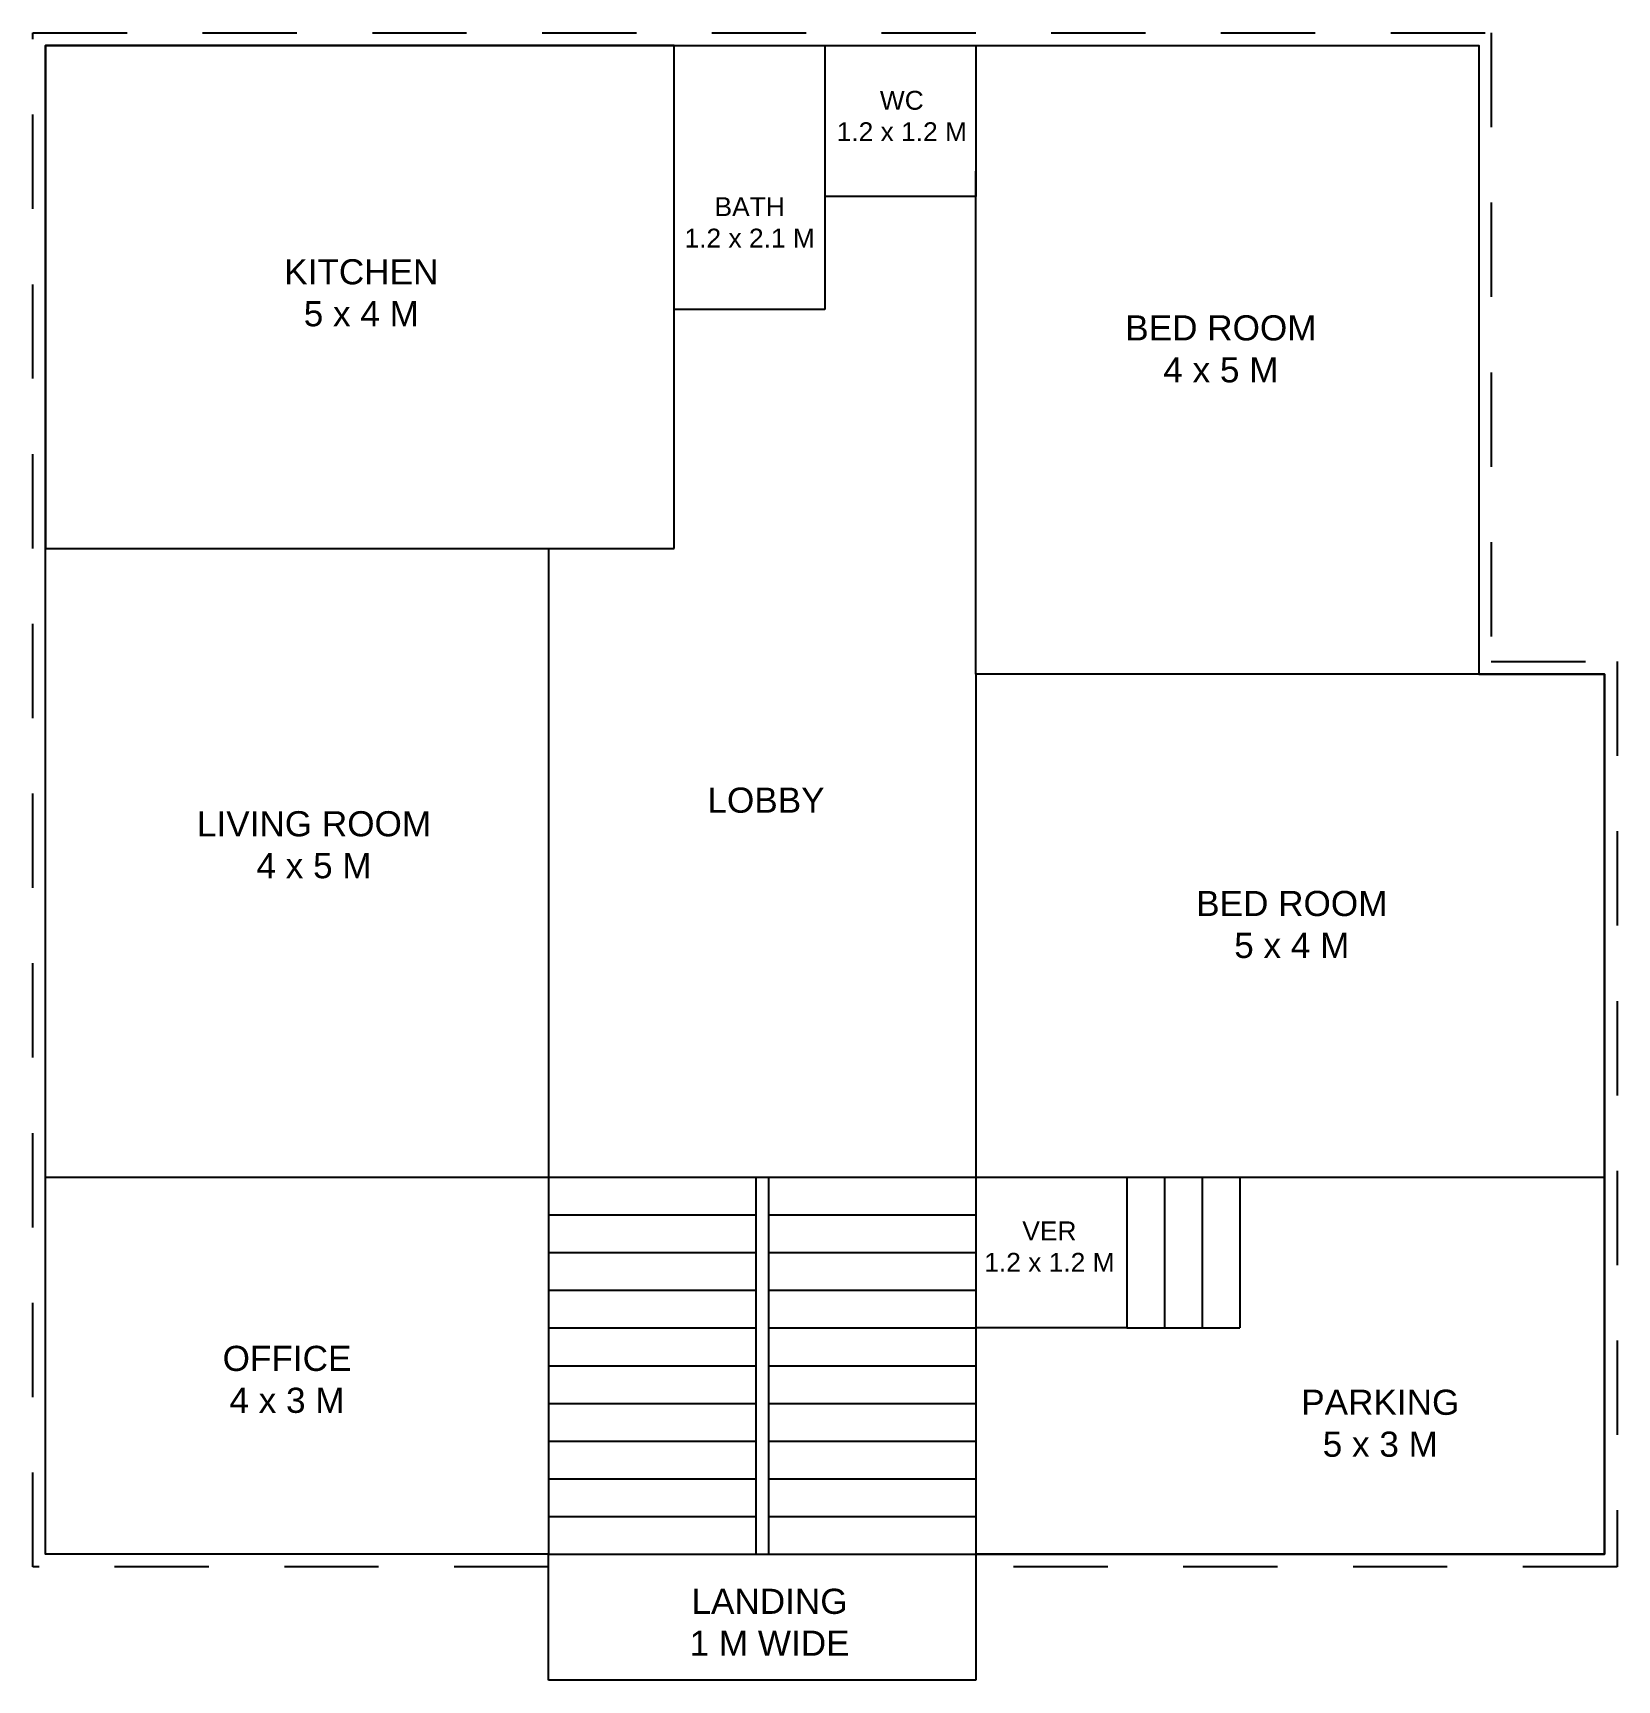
# Model space of a CAD drawing. Header units: metres. Extents: x 31.6 to 44.2, y 11.5 to 24.6.
import ezdxf

# ---------------------------------------------------------------- set-up
doc = ezdxf.new("R2010")
doc.units = ezdxf.units.M
doc.linetypes.add('JIS_02_0.7', pattern=[1.35, 0.75, -0.6])
doc.styles.get("Standard").update_dxf_attribs({"font": 'arial.ttf'})

msp = doc.modelspace()

# ---------------------------------------------------------------- linework, layer by layer
for p, q in [((36.701, 24.536), (31.701, 24.536)), ((31.701, 24.536), (31.701, 20.536)), ((36.701, 20.536), (36.701, 24.536)), ((36.701, 24.536), (37.901, 24.536)), ((37.901, 24.536), (37.901, 22.436)), ((37.901, 24.536), (39.101, 24.536)), ((39.101, 24.536), (39.101, 23.336)), ((39.101, 24.536), (43.101, 24.536)), ((43.101, 24.536), (43.101, 19.536)), ((39.101, 19.536), (39.101, 23.536)), ((39.101, 23.336), (37.901, 23.336)), ((37.901, 22.436), (36.701, 22.436)), ((31.701, 15.536), (31.701, 20.536)), ((31.701, 20.536), (35.701, 20.536)), ((31.701, 20.536), (36.701, 20.536)), ((35.701, 20.536), (35.701, 15.536)), ((43.101, 19.536), (39.101, 19.536)), ((39.101, 19.536), (39.101, 15.536)), ((44.101, 19.536), (39.101, 19.536)), ((44.101, 15.536), (44.101, 19.536)), ((31.701, 12.536), (31.701, 15.536)), ((31.701, 15.536), (35.701, 15.536)), ((35.701, 15.536), (35.701, 12.536)), ((35.701, 15.536), (39.101, 15.536)), ((37.351, 15.536), (37.351, 12.536)), ((37.451, 15.536), (37.451, 12.536)), ((39.101, 15.536), (44.101, 15.536)), ((39.101, 15.536), (39.101, 12.536)), ((39.101, 15.536), (40.301, 15.536)), ((40.301, 15.536), (40.301, 14.336)), ((40.601, 15.536), (40.601, 14.336)), ((40.901, 15.536), (40.901, 14.336)), ((41.201, 15.536), (41.201, 14.336)), ((44.101, 12.536), (44.101, 15.536)), ((35.701, 15.236), (37.351, 15.236)), ((37.451, 15.236), (39.101, 15.236)), ((35.701, 14.936), (37.351, 14.936)), ((35.701, 14.936), (37.351, 14.936)), ((35.701, 14.936), (37.351, 14.936)), ((37.451, 14.936), (39.101, 14.936)), ((37.451, 14.936), (39.101, 14.936)), ((37.451, 14.936), (39.101, 14.936)), ((35.701, 14.636), (37.351, 14.636)), ((37.451, 14.636), (39.101, 14.636)), ((35.701, 14.336), (37.351, 14.336)), ((37.451, 14.336), (39.101, 14.336)), ((40.301, 14.336), (39.101, 14.336)), ((40.301, 14.336), (41.201, 14.336)), ((35.701, 14.036), (37.351, 14.036)), ((35.701, 14.036), (37.351, 14.036)), ((37.451, 14.036), (39.101, 14.036)), ((37.451, 14.036), (39.101, 14.036)), ((35.701, 13.736), (37.351, 13.736)), ((35.701, 13.736), (37.351, 13.736)), ((35.701, 13.736), (37.351, 13.736)), ((37.451, 13.736), (39.101, 13.736)), ((37.451, 13.736), (39.101, 13.736)), ((37.451, 13.736), (39.101, 13.736)), ((35.701, 13.436), (37.351, 13.436)), ((37.451, 13.436), (39.101, 13.436)), ((35.701, 13.136), (37.351, 13.136)), ((37.451, 13.136), (39.101, 13.136)), ((35.701, 12.836), (37.351, 12.836)), ((37.451, 12.836), (39.101, 12.836)), ((35.701, 12.536), (31.701, 12.536)), ((35.701, 12.536), (39.101, 12.536)), ((35.701, 11.536), (35.701, 12.536)), ((39.101, 12.536), (44.101, 12.536)), ((39.101, 12.536), (39.101, 11.536)), ((39.101, 11.536), (35.701, 11.536))]:
    msp.add_line(p, q)
at = {"linetype": 'JIS_02_0.7'}
msp.add_lwpolyline([(35.701, 12.436), (31.601, 12.436), (31.601, 24.636), (43.201, 24.636), (43.201, 19.636), (44.201, 19.636), (44.201, 12.436), (39.101, 12.436)], dxfattribs=at)
msp.add_lwpolyline([(35.701, 12.536), (31.701, 12.536), (31.701, 24.536), (43.101, 24.536), (43.101, 19.536), (44.101, 19.536), (44.101, 12.536), (39.101, 12.536)])

# ---------------------------------------------------------------- texts
at = {"attachment_point": 1}
for s, insert, char_height in [('\\pxqc;WC\\P1.2 x 1.2 M', (36.812, 24.175), 0.15), ('\\pxqc;BATH\\P1.2 x 2.1 M', (35.602, 23.329), 0.15), ('\\pxqc;KITCHEN\\P5 x 4 M', (32.513, 22.836), 0.2), ('\\pxqc;BED ROOM\\P4 x 5 M', (39.35, 22.39), 0.2), ('\\pxqc;LOBBY', (35.732, 18.634), 0.2), ('\\pxqc;LIVING ROOM\\P4 x 5 M', (32.137, 18.446), 0.2), ('\\pxqc;BED ROOM\\P5 x 4 M', (39.914, 17.812), 0.2), ('\\pxqc;VER\\P1.2 x 1.2 M', (37.986, 15.183), 0.15), ('\\pxqc;OFFICE\\P4 x 3 M', (31.922, 14.194), 0.2), ('\\pxqc;PARKING\\P5 x 3 M', (40.618, 13.845), 0.2), ('\\pxqc;LANDING\\P1 M WIDE', (35.76, 12.262), 0.2)]:
    msp.add_mtext_dynamic_manual_height_columns(s, width=3.40025, gutter_width=12.5, heights=[0], dxfattribs=dict(at, insert=insert, char_height=char_height))

doc.saveas('drawing.dxf')
